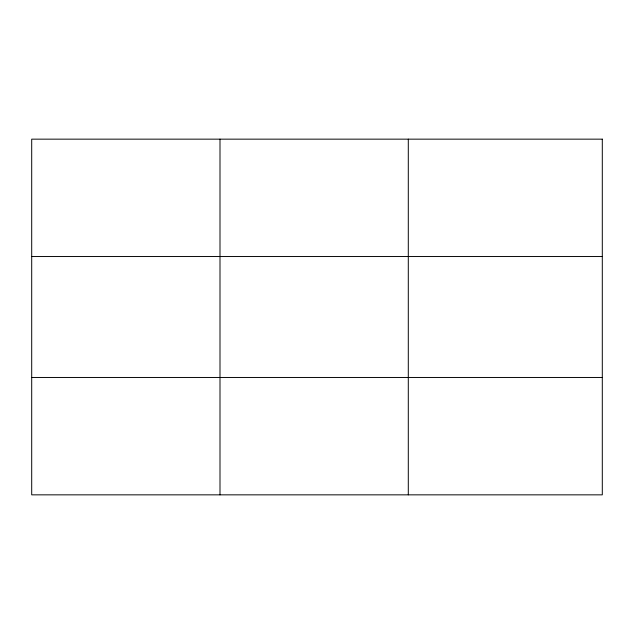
<?xml version="1.0" encoding="UTF-8"?>
<svg xmlns="http://www.w3.org/2000/svg" width="634" height="634" viewBox="0 0 634 634"><rect width="100%" height="100%" fill="white"/><g stroke="black" fill="none" stroke-linecap="round" stroke-linejoin="round"><path stroke-width="0.95" d="M219.998 494.845L219.998 139.155M408.296 494.845L408.296 139.155M31.7 256.532L602.3 256.532M31.7 377.468L602.3 377.468M602.3 139.155L602.3 494.845L31.7 494.845L31.7 139.155L602.3 139.155"/></g></svg>
